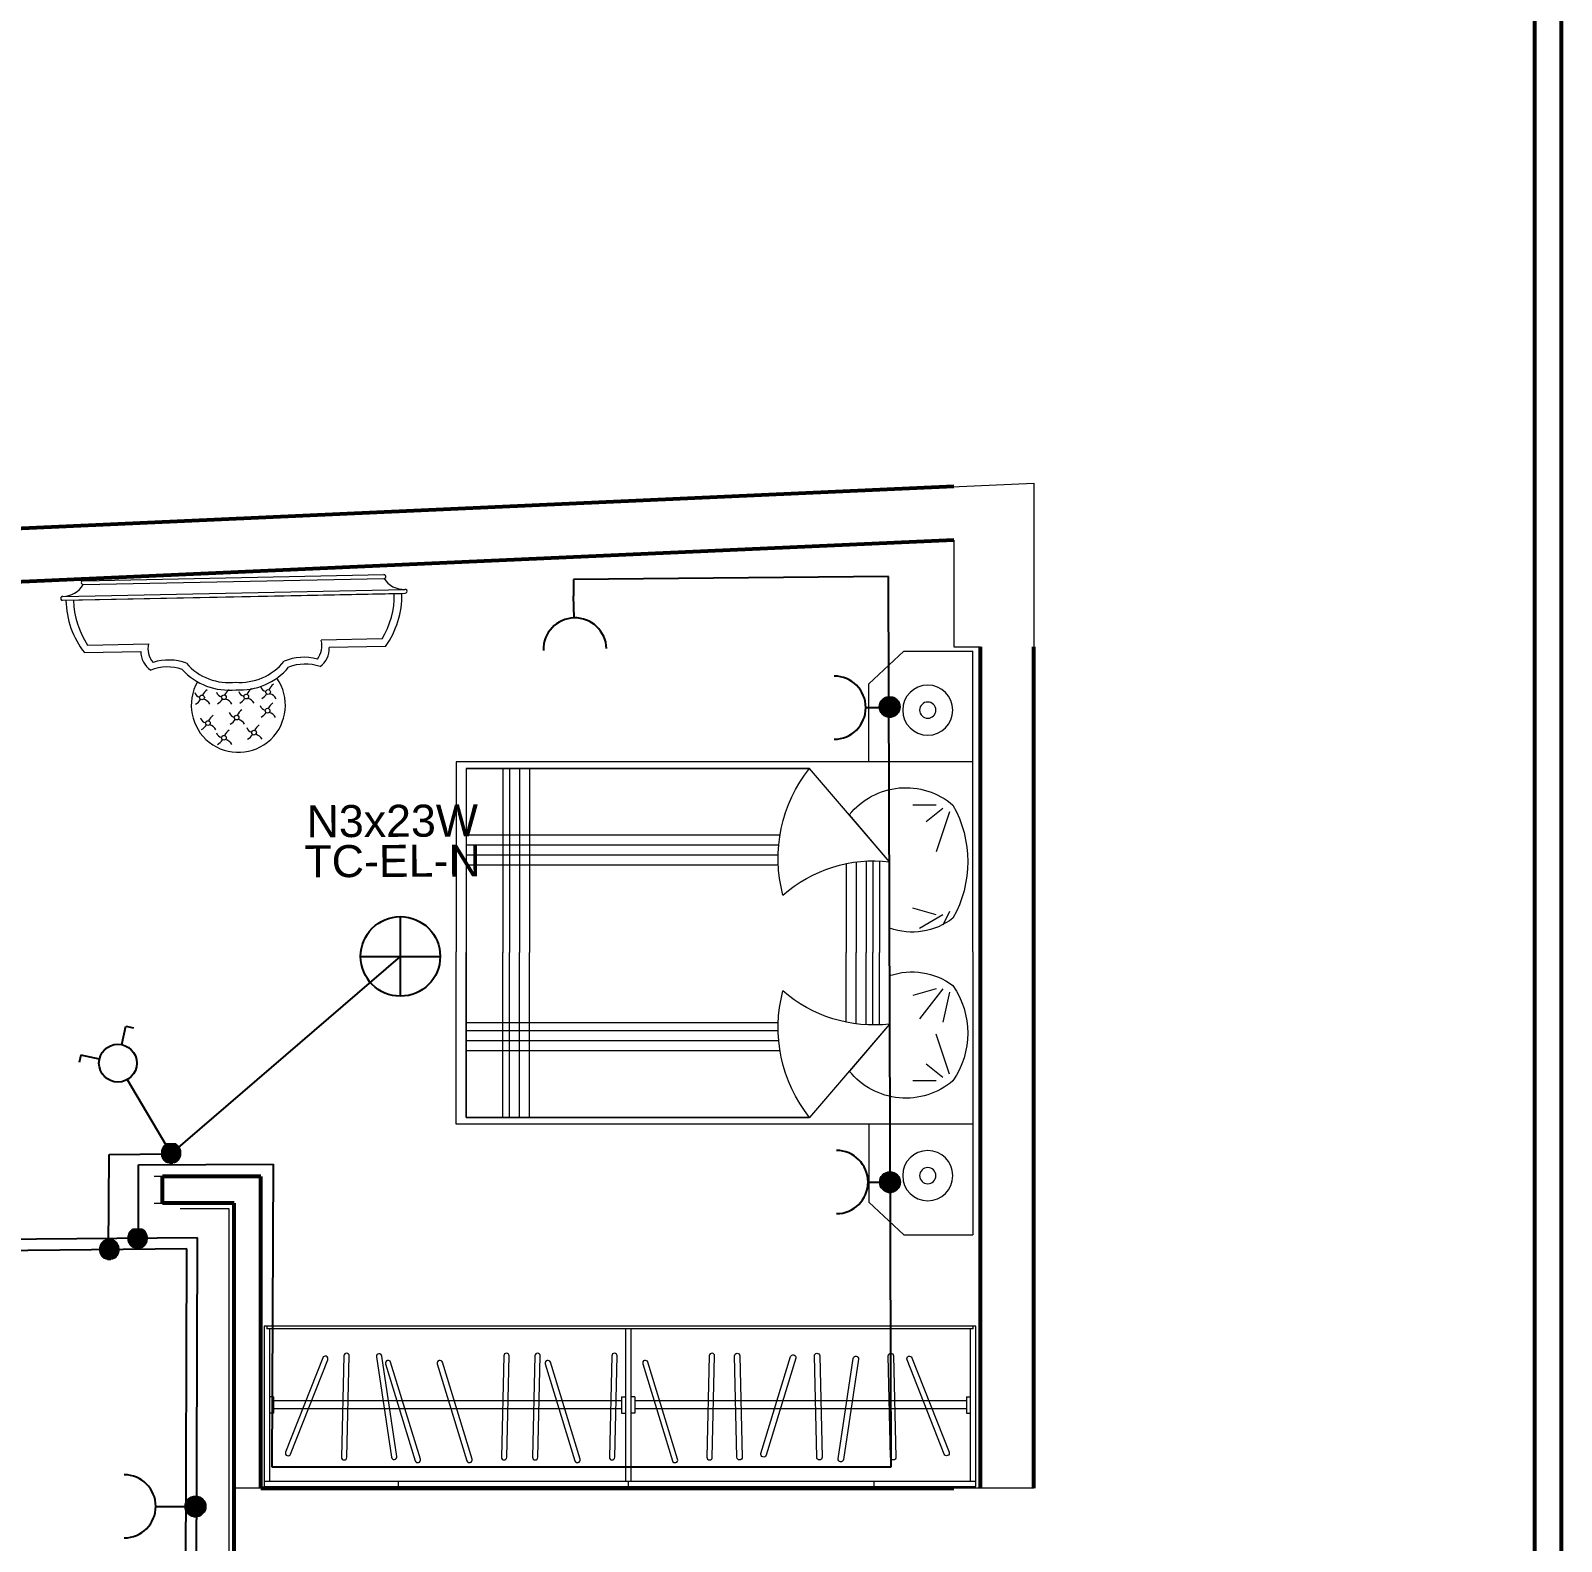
# Model space of a CAD drawing. Header units: millimetres. Extents: x -1335 to 33749, y 2338 to 5277.
# Drawn here: x 15881 to 16455, y 4144 to 4710 of the extents above; entities that cross this region are included whole.
import ezdxf
from ezdxf.enums import TextEntityAlignment as Align

# ---------------------------------------------------------------- set-up
doc = ezdxf.new("R2010")
doc.units = ezdxf.units.MM
for name, color, linetype, lineweight in [('DUVAR', 7, 'Continuous', 53), ('Linye-23', 220, 'Continuous', 25), ('tefrişler', 134, 'Continuous', 9), ('YALıTıM', 7, 'Continuous', 18), ('YESIL', 74, 'Continuous', 18)]:
    doc.layers.add(name, color=color, linetype=linetype, lineweight=lineweight)
doc.layers.add('LAMBA YAZI', color=51, linetype='Continuous')
doc.styles.add('LAMBA', font='arial.ttf', dxfattribs={"height": 12})

# ---------------------------------------------------------------- blocks, each defined once
blk = doc.blocks.new('ASJ')
at = {"layer": 'tefrişler'}
for p, q in [((7322.12, 5737.46), (7335.29, 5749.69)), ((7335.29, 5749.69), (7361.18, 5749.69)), ((7361.18, 5643.72), (7361.18, 5749.69)), ((7322.12, 5708.23), (7322.12, 5737.46)), ((7361.18, 5708.23), (7167.46, 5708.23)), ((7167.46, 5708.23), (7167.46, 5643.72)), ((7171.21, 5705.73), (7299.94, 5705.73)), ((7299.94, 5705.73), (7171.21, 5705.73)), ((7171.21, 5574.92), (7171.21, 5705.73)), ((7171.21, 5705.73), (7171.21, 5643.96)), ((7184.96, 5705.73), (7184.96, 5643.96)), ((7187.45, 5705.73), (7187.45, 5643.96)), ((7191.2, 5705.73), (7191.2, 5643.96)), ((7194.95, 5705.73), (7194.95, 5643.96)), ((7329.93, 5670.76), (7299.94, 5705.73)), ((7329.93, 5670.76), (7314.83, 5688.37)), ((7347.43, 5691.99), (7338.68, 5691.99)), ((7349.93, 5690.74), (7343.68, 5685.75)), ((7352.43, 5689.49), (7347.43, 5674.51)), ((7288.88, 5680.75), (7171.21, 5680.75)), ((7288.4, 5677), (7171.21, 5677)), ((7288.18, 5673.26), (7171.21, 5673.26)), ((7288.18, 5670.25), (7171.21, 5670.25)), ((7313.68, 5670.04), (7313.68, 5643.96)), ((7317.43, 5670.66), (7317.43, 5643.96)), ((7321.18, 5671.01), (7321.18, 5643.96)), ((7323.68, 5671.09), (7323.68, 5643.96)), ((7326.18, 5671.05), (7326.18, 5643.96)), ((7329.93, 5670.76), (7329.93, 5643.96)), ((7329.93, 5652.59), (7329.93, 5670.76)), ((7352.43, 5658.84), (7349.93, 5670.08)), ((7349.93, 5657.59), (7341.18, 5668.83)), ((7347.43, 5657.59), (7338.68, 5660.09)), ((7167.46, 5572.42), (7167.46, 5643.72)), ((7171.21, 5574.92), (7171.21, 5643.96)), ((7184.96, 5574.92), (7184.96, 5643.96)), ((7187.45, 5574.92), (7187.45, 5643.96)), ((7191.2, 5574.92), (7191.2, 5643.96)), ((7194.95, 5574.92), (7194.95, 5643.96)), ((7313.68, 5610.62), (7313.68, 5643.96)), ((7317.43, 5609.99), (7317.43, 5643.96)), ((7321.18, 5609.64), (7321.18, 5643.96)), ((7323.68, 5609.56), (7323.68, 5643.96)), ((7326.18, 5609.61), (7326.18, 5643.96)), ((7329.93, 5643.96), (7329.93, 5609.89)), ((7361.18, 5643.72), (7361.18, 5530.96)), ((7329.93, 5634.85), (7329.93, 5609.89)), ((7347.43, 5629.85), (7338.68, 5627.35)), ((7349.93, 5629.85), (7341.18, 5634.87)), ((7352.43, 5628.6), (7349.93, 5633.62)), ((7288.23, 5611.14), (7171.21, 5611.14)), ((7288.18, 5607.4), (7171.21, 5607.4)), ((7329.93, 5609.89), (7299.94, 5574.92)), ((7329.93, 5609.89), (7314.83, 5592.28)), ((7288.4, 5603.65), (7171.21, 5603.65)), ((7352.43, 5591.16), (7347.43, 5606.15)), ((7288.88, 5599.9), (7171.21, 5599.9)), ((7349.93, 5589.91), (7343.68, 5594.91)), ((7347.43, 5588.66), (7338.68, 5588.66)), ((7361.18, 5572.42), (7167.46, 5572.42)), ((7299.94, 5574.92), (7171.21, 5574.92)), ((7171.21, 5574.92), (7299.94, 5574.92)), ((7322.12, 5572.42), (7322.12, 5543.19)), ((7322.12, 5543.19), (7335.29, 5530.96)), ((7335.29, 5530.96), (7361.18, 5530.96))]:
    blk.add_line(p, q, dxfattribs=at)
for centre, radius in [((7344.23, 5727.54), 9.4), ((7344.23, 5727.54), 3.05), ((7344.23, 5553.11), 9.4), ((7344.23, 5553.11), 3.05)]:
    blk.add_circle(centre, radius, dxfattribs=at)
for centre, radius, start, end in [((7342.36, 5672.01), 54.2, 141.52244, 194.6848), ((7336.01, 5671.25), 27.24, 49.57805, 141.06729), ((7327.8, 5674.17), 31.42, 325.4341, 34.5659), ((7324.08, 5619.2), 51.89, 83.53007, 131.15618), ((7338.3, 5676.68), 25.5, 250.84253, 307.09092), ((7338.3, 5610.76), 25.5, 52.90908, 109.15747), ((7315.86, 5609.88), 43.36, 330.7029, 29.2971), ((7342.36, 5608.64), 54.2, 165.3152, 218.47756), ((7324.08, 5661.45), 51.89, 228.84382, 276.46993), ((7336.01, 5609.4), 27.24, 218.93271, 310.42195)]:
    blk.add_arc(centre, radius, start, end, dxfattribs=at)
blk = doc.blocks.new('aSDŞFJL')
at = {"layer": 'tefrişler'}
for p, q in [((66371.09, -97273.2), (66385.2, -97273.2)), ((66371.92, -97275.08), (66387.14, -97275.08)), ((66445.52, -97275.08), (66430.3, -97275.08)), ((66446.35, -97273.2), (66432.24, -97273.2)), ((66451.53, -97286.38), (66365.91, -97286.38)), ((66451.53, -97287.34), (66365.95, -97287.34)), ((66366.74, -97286.29), (66450.7, -97286.29)), ((66446.28, -97291.16), (66371.08, -97291.16)), ((66446.32, -97290.2), (66371.12, -97290.2))]:
    blk.add_line(p, q, dxfattribs=at)
for centre in [(66404.38, -97252.34), (66411.93, -97251.2), (66408.66, -97256.19), (66415.85, -97254.98), (66400.89, -97257.76), (66400.65, -97262.42), (66406.16, -97261.39), (66411.72, -97261.32), (66417.21, -97261.39)]:
    blk.add_circle(centre, 0.588, dxfattribs=at)
for centre, radius, start, end in [((66408.17, -97259.26), 11.76, 328.9395, 213.9516), ((66404.78, -97249.37), 2.67, 208.173, 252.3833), ((66400.53, -97250.88), 4.22, 306.6412, 331.2281), ((66407.15, -97253.2), 2.7, 114.4188, 151.3514), ((66404.7, -97253.98), 1.52, 12.1914, 80.2895), ((66412.34, -97248.23), 2.67, 208.173, 252.3833), ((66408.08, -97249.74), 4.22, 306.6412, 331.2281), ((66414.7, -97252.06), 2.7, 114.4188, 151.3514), ((66412.25, -97252.84), 1.52, 12.1914, 80.2895), ((66401.29, -97254.78), 2.67, 208.173, 252.3833), ((66403.66, -97258.62), 2.7, 114.4188, 151.3514), ((66409.06, -97253.22), 2.67, 208.173, 252.3833), ((66404.8, -97254.73), 4.22, 306.6412, 331.2281), ((66411.42, -97257.05), 2.7, 114.4188, 151.3514), ((66408.97, -97257.82), 1.52, 12.1914, 80.2895), ((66416.26, -97252.01), 2.67, 208.173, 252.3833), ((66412, -97253.51), 4.22, 306.6412, 331.2281), ((66418.62, -97255.84), 2.7, 114.4188, 151.3514), ((66416.17, -97256.61), 1.52, 12.1914, 80.2895), ((66397.04, -97256.29), 4.22, 306.6412, 331.2281), ((66401.2, -97259.39), 1.52, 12.1914, 80.2895), ((66406.57, -97258.42), 2.67, 208.173, 252.3833), ((66408.93, -97262.25), 2.7, 114.4188, 151.3514), ((66412.13, -97258.34), 2.67, 208.173, 252.3833), ((66414.49, -97262.18), 2.7, 114.4188, 151.3514), ((66417.61, -97258.42), 2.67, 208.173, 252.3833), ((66419.98, -97262.25), 2.7, 114.4188, 151.3514), ((66407.23, -97278.66), 15.57, 84.5098, 139.3308), ((66401.05, -97259.45), 2.67, 208.173, 252.3833), ((66396.79, -97260.96), 4.22, 306.6412, 331.2281), ((66403.41, -97263.28), 2.7, 114.4188, 151.3514), ((66400.96, -97264.06), 1.52, 12.1914, 80.2895), ((66402.31, -97259.92), 4.22, 306.6412, 331.2281), ((66406.48, -97263.02), 1.52, 12.1914, 80.2895), ((66410.21, -97278.66), 15.57, 40.6692, 95.4902), ((66407.87, -97259.85), 4.22, 306.6412, 331.2281), ((66412.04, -97262.95), 1.52, 12.1914, 80.2895), ((66413.36, -97259.92), 4.22, 306.6412, 331.2281), ((66417.52, -97263.02), 1.52, 12.1914, 80.2895), ((66407.32, -97278.98), 14.02, 83.8812, 140.3812), ((66410.12, -97278.98), 14.02, 39.6188, 96.1188), ((66390.52, -97272.94), 5.33, 123.8864, 182.793), ((66392.24, -97273.77), 5.27, 140.3542, 194.3906), ((66391.49, -97257.65), 11.55, 250.0788, 289.9212), ((66391.81, -97257.81), 13.11, 253.937, 291.0832), ((66425.63, -97257.81), 13.11, 248.9168, 286.063), ((66425.95, -97257.65), 11.55, 250.0788, 289.9212), ((66425.2, -97273.77), 5.27, 345.6094, 39.6458), ((66426.92, -97272.94), 5.33, 357.207, 56.1136), ((66388.55, -97286.26), 21.81, 143.204, 180.0676), ((66389.29, -97286.27), 20.66, 147.1989, 180.0504), ((66428.15, -97286.27), 20.66, 359.9496, 32.8011), ((66428.89, -97286.26), 21.81, 359.9324, 36.796), ((66365.91, -97286.86), 0.478, 90.7177, 274.7796), ((66366.05, -97293.25), 5.91, 30.9883, 90.9448), ((66451.39, -97293.25), 5.91, 89.0552, 149.0117), ((66451.53, -97286.86), 0.478, 265.2204, 89.2823), ((66371.12, -97290.68), 0.478, 90.7177, 274.7796), ((66446.32, -97290.68), 0.478, 265.2204, 89.2823)]:
    blk.add_arc(centre, radius, start, end, dxfattribs=at)
blk = doc.blocks.new('asdfkn')
at = {"layer": 'tefrişler'}
for p, q in [((83174.29, -89718.72), (83174.29, -89719.72)), ((83439.09, -89719.72), (83174.29, -89719.72)), ((83175.29, -89719.72), (83175.29, -89776.72)), ((83308.69, -89719.72), (83308.69, -89776.72)), ((83308.69, -89719.72), (83308.69, -89776.72)), ((83310.69, -89719.72), (83310.69, -89776.72)), ((83310.69, -89719.72), (83310.69, -89776.72)), ((83438.09, -89776.72), (83438.09, -89719.72)), ((83439.09, -89719.72), (83439.09, -89718.72)), ((83176.79, -89745.22), (83175.29, -89745.22)), ((83176.79, -89745.22), (83176.79, -89751.22)), ((83307.19, -89746.72), (83176.79, -89746.72)), ((83307.19, -89745.22), (83307.19, -89751.22)), ((83307.19, -89745.22), (83308.69, -89745.22)), ((83312.19, -89745.22), (83310.69, -89745.22)), ((83312.19, -89745.22), (83312.19, -89751.22)), ((83436.59, -89746.72), (83312.19, -89746.72)), ((83436.59, -89745.22), (83436.59, -89751.22)), ((83436.59, -89745.22), (83438.09, -89745.22)), ((83176.79, -89751.22), (83175.29, -89751.22)), ((83307.19, -89749.72), (83176.79, -89749.72)), ((83307.19, -89751.22), (83308.69, -89751.22)), ((83312.19, -89751.22), (83310.69, -89751.22)), ((83436.59, -89749.72), (83312.19, -89749.72)), ((83436.59, -89751.22), (83438.09, -89751.22)), ((83173.29, -89776.72), (83440.09, -89776.72)), ((83223.49, -89776.72), (83223.49, -89778.72)), ((83309.69, -89776.72), (83309.69, -89778.72)), ((83309.69, -89776.72), (83309.69, -89778.72)), ((83401.89, -89776.72), (83401.89, -89778.72))]:
    blk.add_line(p, q, dxfattribs=at)
blk.add_lwpolyline([(83173.29, -89778.72), (83440.09, -89778.72), (83440.09, -89718.72), (83173.29, -89718.72)], close=True, dxfattribs=at)
for points in [[(83181.31, -89765.89, 0.414214), (83181.88, -89767.19, 0.414214), (83183.17, -89766.63), (83197.1, -89731.27, 0.414214), (83196.53, -89729.97, 0.414214), (83195.24, -89730.54)], [(83202.26, -89767.78, 0.414214), (83203.24, -89768.81, 0.414214), (83204.26, -89767.83), (83205.15, -89729.84, 0.414214), (83204.18, -89728.82, 0.414214), (83203.15, -89729.79)], [(83220.99, -89767.77, 0.414214), (83222.12, -89768.61, 0.414214), (83222.97, -89767.48), (83217.36, -89729.89, 0.414214), (83216.22, -89729.05, 0.414214), (83215.38, -89730.19)], [(83262.23, -89767.78, 0.414214), (83263.21, -89768.81, 0.414214), (83264.23, -89767.83), (83265.12, -89729.84, 0.414214), (83264.15, -89728.82, 0.414214), (83263.12, -89729.79)], [(83273.87, -89767.78, 0.414214), (83274.84, -89768.81, 0.414214), (83275.87, -89767.83), (83276.76, -89729.84, 0.414214), (83275.78, -89728.82, 0.414214), (83274.76, -89729.79)], [(83302.7, -89767.78, 0.414214), (83303.67, -89768.81, 0.414214), (83304.7, -89767.83), (83305.59, -89729.84, 0.414214), (83304.61, -89728.82, 0.414214), (83303.59, -89729.79)], [(83339.26, -89767.78, 0.414214), (83340.24, -89768.81, 0.414214), (83341.26, -89767.83), (83342.16, -89729.84, 0.414214), (83341.18, -89728.82, 0.414214), (83340.16, -89729.79)], [(83352.5, -89767.78, -0.414214), (83351.53, -89768.81, -0.414214), (83350.51, -89767.83), (83349.61, -89729.84, -0.414214), (83350.59, -89728.82, -0.414214), (83351.61, -89729.79)], [(83361.42, -89767.03, -0.414214), (83360.17, -89767.69, -0.414214), (83359.5, -89766.44), (83370.64, -89730.11, -0.414214), (83371.89, -89729.45, -0.414214), (83372.55, -89730.7)], [(83382.43, -89767.78, -0.414214), (83381.45, -89768.81, -0.414214), (83380.43, -89767.83), (83379.53, -89729.84, -0.414214), (83380.51, -89728.82, -0.414214), (83381.53, -89729.79)], [(83390.47, -89768.67, -0.414214), (83389.34, -89769.51, -0.414214), (83388.49, -89768.37), (83394.1, -89730.79, -0.414214), (83395.24, -89729.95, -0.414214), (83396.08, -89731.08)], [(83410.11, -89767.78, -0.414214), (83409.14, -89768.81, -0.414214), (83408.11, -89767.83), (83407.22, -89729.84, -0.414214), (83408.2, -89728.82, -0.414214), (83409.22, -89729.79)], [(83430.06, -89765.89, -0.414214), (83429.5, -89767.19, -0.414214), (83428.2, -89766.63), (83414.27, -89731.27, -0.414214), (83414.84, -89729.97, -0.414214), (83416.13, -89730.54)], [(83229.91, -89769.12, 0.414214), (83231.16, -89769.78, 0.414214), (83231.82, -89768.53), (83220.69, -89732.2, 0.414214), (83219.44, -89731.54, 0.414214), (83218.77, -89732.78)], [(83249.31, -89769.12, 0.414214), (83250.56, -89769.78, 0.414214), (83251.23, -89768.53), (83240.09, -89732.2, 0.414214), (83238.84, -89731.54, 0.414214), (83238.18, -89732.78)], [(83289.78, -89769.12, 0.414214), (83291.03, -89769.78, 0.414214), (83291.69, -89768.53), (83280.56, -89732.2, 0.414214), (83279.31, -89731.54, 0.414214), (83278.64, -89732.78)], [(83326.35, -89769.12, 0.414214), (83327.6, -89769.78, 0.414214), (83328.26, -89768.53), (83317.13, -89732.2, 0.414214), (83315.88, -89731.54, 0.414214), (83315.21, -89732.78)]]:
    blk.add_lwpolyline(points, format="xyb", close=True, dxfattribs=at)

msp = doc.modelspace()

# ---------------------------------------------------------------- linework, layer by layer
at = {"color": 1, "ltscale": 10}
for p, q in [((16084.56, 4490.42), (16084.33, 4498.75)), ((16193.91, 4456.79), (16202.32, 4456.79)), ((16194.75, 4279.03), (16203.16, 4279.03)), ((15927.71, 4157.48), (15936.59, 4157.5))]:
    msp.add_line(p, q, dxfattribs=at)
for p, q in [((16199.78, 4459.25), (16205.97, 4459.25)), ((16199.96, 4459.49), (16205.79, 4459.49)), ((16200.17, 4459.72), (16205.57, 4459.72)), ((16200.43, 4459.96), (16205.32, 4459.96)), ((16200.74, 4460.2), (16205, 4460.2)), ((16201.14, 4460.43), (16204.61, 4460.43)), ((16201.71, 4460.67), (16204.04, 4460.67)), ((16199.08, 4457.12), (16206.66, 4457.12)), ((16199.09, 4457.36), (16206.65, 4457.36)), ((16199.09, 4456.88), (16206.66, 4456.88)), ((16199.11, 4456.65), (16206.64, 4456.65)), ((16199.12, 4457.59), (16206.62, 4457.59)), ((16199.14, 4456.41), (16206.6, 4456.41)), ((16199.16, 4457.83), (16206.58, 4457.83)), ((16199.19, 4456.17), (16206.55, 4456.17)), ((16199.22, 4458.07), (16206.53, 4458.07)), ((16199.26, 4455.94), (16206.49, 4455.94)), ((16199.29, 4458.3), (16206.45, 4458.3)), ((16199.34, 4455.7), (16206.4, 4455.7)), ((16199.38, 4458.54), (16206.36, 4458.54)), ((16199.44, 4455.46), (16206.3, 4455.46)), ((16199.49, 4458.78), (16206.25, 4458.78)), ((16199.56, 4455.23), (16206.18, 4455.23)), ((16199.62, 4459.01), (16206.12, 4459.01)), ((16199.7, 4454.99), (16206.04, 4454.99)), ((16199.87, 4454.75), (16205.87, 4454.75)), ((16200.07, 4454.51), (16205.67, 4454.51)), ((16200.31, 4454.28), (16205.44, 4454.28)), ((16200.59, 4454.04), (16205.15, 4454.04)), ((16200.94, 4453.8), (16204.8, 4453.8)), ((16201.42, 4453.57), (16204.32, 4453.57)), ((16202.24, 4453.33), (16203.5, 4453.33)), ((15915.05, 4330.52), (15916.55, 4337.46)), ((15916.55, 4337.46), (15919.33, 4336.86)), ((15899.67, 4326.58), (15899.07, 4323.8)), ((15906.61, 4325.08), (15899.67, 4326.58)), ((15931.04, 4292.82), (15935.93, 4292.82)), ((15931.35, 4293.06), (15935.62, 4293.06)), ((15931.75, 4293.29), (15935.22, 4293.29)), ((15929.7, 4289.98), (15937.27, 4289.98)), ((15929.7, 4289.74), (15937.27, 4289.74)), ((15929.71, 4290.21), (15937.26, 4290.21)), ((15929.72, 4289.5), (15937.25, 4289.5)), ((15929.73, 4290.45), (15937.24, 4290.45)), ((15929.76, 4289.27), (15937.22, 4289.27)), ((15929.78, 4290.69), (15937.2, 4290.69)), ((15929.8, 4289.03), (15937.17, 4289.03)), ((15929.83, 4290.92), (15937.14, 4290.92)), ((15929.87, 4288.79), (15937.1, 4288.79)), ((15929.91, 4291.16), (15937.07, 4291.16)), ((15929.95, 4288.56), (15937.02, 4288.56)), ((15930, 4291.4), (15936.98, 4291.4)), ((15930.05, 4288.32), (15936.92, 4288.32)), ((15930.11, 4291.63), (15936.87, 4291.63)), ((15930.18, 4288.08), (15936.8, 4288.08)), ((15930.24, 4291.87), (15936.74, 4291.87)), ((15930.32, 4287.85), (15936.65, 4287.85)), ((15930.39, 4292.11), (15936.58, 4292.11)), ((15930.49, 4287.61), (15936.48, 4287.61)), ((15930.57, 4292.35), (15936.4, 4292.35)), ((15930.69, 4287.37), (15936.29, 4287.37)), ((15930.79, 4292.58), (15936.19, 4292.58)), ((15930.92, 4287.14), (15936.05, 4287.14)), ((15931.21, 4286.9), (15935.77, 4286.9)), ((15931.56, 4286.66), (15935.41, 4286.66)), ((15932.03, 4286.43), (15934.94, 4286.43)), ((15932.86, 4286.19), (15934.12, 4286.19)), ((16199.88, 4281.18), (16206.07, 4281.18)), ((16200.06, 4281.42), (16205.89, 4281.42)), ((16200.28, 4281.66), (16205.68, 4281.66)), ((16200.53, 4281.89), (16205.42, 4281.89)), ((16200.84, 4282.13), (16205.11, 4282.13)), ((16201.24, 4282.37), (16204.71, 4282.37)), ((16201.81, 4282.61), (16204.14, 4282.61)), ((16199.19, 4279.05), (16206.77, 4279.05)), ((16199.19, 4278.82), (16206.76, 4278.82)), ((16199.2, 4279.29), (16206.75, 4279.29)), ((16199.21, 4278.58), (16206.74, 4278.58)), ((16199.23, 4279.53), (16206.73, 4279.53)), ((16199.25, 4278.34), (16206.71, 4278.34)), ((16199.27, 4279.76), (16206.69, 4279.76)), ((16199.3, 4278.11), (16206.66, 4278.11)), ((16199.32, 4280), (16206.63, 4280)), ((16199.36, 4277.87), (16206.59, 4277.87)), ((16199.4, 4280.24), (16206.56, 4280.24)), ((16199.44, 4277.63), (16206.51, 4277.63)), ((16199.49, 4280.47), (16206.47, 4280.47)), ((16199.55, 4277.4), (16206.41, 4277.4)), ((16199.6, 4280.71), (16206.36, 4280.71)), ((16199.67, 4277.16), (16206.29, 4277.16)), ((16199.73, 4280.95), (16206.23, 4280.95)), ((16199.81, 4276.92), (16206.15, 4276.92)), ((16199.98, 4276.69), (16205.98, 4276.69)), ((16200.18, 4276.45), (16205.78, 4276.45)), ((16200.41, 4276.21), (16205.54, 4276.21)), ((16200.7, 4275.98), (16205.26, 4275.98)), ((16201.05, 4275.74), (16204.9, 4275.74)), ((16201.53, 4275.5), (16204.43, 4275.5)), ((16202.35, 4275.27), (16203.61, 4275.27)), ((15917.14, 4258.35), (15924.7, 4258.35)), ((15917.17, 4258.59), (15924.67, 4258.59)), ((15917.21, 4258.82), (15924.63, 4258.82)), ((15917.27, 4259.06), (15924.57, 4259.06)), ((15917.34, 4259.3), (15924.5, 4259.3)), ((15917.43, 4259.53), (15924.41, 4259.53)), ((15917.54, 4259.77), (15924.3, 4259.77)), ((15917.67, 4260.01), (15924.17, 4260.01)), ((15917.82, 4260.24), (15924.02, 4260.24)), ((15918.01, 4260.48), (15923.83, 4260.48)), ((15918.22, 4260.72), (15923.62, 4260.72)), ((15918.48, 4260.95), (15923.36, 4260.95)), ((15918.79, 4261.19), (15923.05, 4261.19)), ((15919.18, 4261.43), (15922.66, 4261.43)), ((15906.53, 4253.89), (15914.11, 4253.89)), ((15906.53, 4253.65), (15914.1, 4253.65)), ((15906.54, 4254.13), (15914.1, 4254.13)), ((15906.55, 4253.42), (15914.08, 4253.42)), ((15906.57, 4254.36), (15914.07, 4254.36)), ((15906.59, 4253.18), (15914.05, 4253.18)), ((15906.61, 4254.6), (15914.03, 4254.6)), ((15906.64, 4252.94), (15914, 4252.94)), ((15906.66, 4254.84), (15913.97, 4254.84)), ((15906.7, 4252.71), (15913.93, 4252.71)), ((15906.74, 4255.07), (15913.9, 4255.07)), ((15906.79, 4252.47), (15913.85, 4252.47)), ((15906.83, 4255.31), (15913.81, 4255.31)), ((15906.94, 4255.55), (15913.7, 4255.55)), ((15907.07, 4255.78), (15913.57, 4255.78)), ((15907.22, 4256.02), (15913.41, 4256.02)), ((15907.4, 4256.26), (15913.23, 4256.26)), ((15907.62, 4256.49), (15913.02, 4256.49)), ((15907.87, 4256.73), (15912.76, 4256.73)), ((15908.19, 4256.97), (15912.45, 4256.97)), ((15908.58, 4257.21), (15912.05, 4257.21)), ((15917.13, 4258.11), (15924.71, 4258.11)), ((15917.14, 4257.88), (15924.7, 4257.88)), ((15917.16, 4257.64), (15924.68, 4257.64)), ((15917.19, 4257.4), (15924.65, 4257.4)), ((15917.24, 4257.17), (15924.6, 4257.17)), ((15917.3, 4256.93), (15924.54, 4256.93)), ((15917.39, 4256.69), (15924.45, 4256.69)), ((15917.49, 4256.46), (15924.35, 4256.46)), ((15917.61, 4256.22), (15924.23, 4256.22)), ((15917.75, 4255.98), (15924.09, 4255.98)), ((15917.92, 4255.74), (15923.92, 4255.74)), ((15918.12, 4255.51), (15923.72, 4255.51)), ((15918.36, 4255.27), (15923.48, 4255.27)), ((15918.64, 4255.03), (15923.2, 4255.03)), ((15918.99, 4254.8), (15922.85, 4254.8)), ((15919.47, 4254.56), (15922.37, 4254.56)), ((15920.29, 4254.32), (15921.55, 4254.32)), ((15906.89, 4252.23), (15913.75, 4252.23)), ((15907.01, 4252), (15913.63, 4252)), ((15907.15, 4251.76), (15913.49, 4251.76)), ((15907.32, 4251.52), (15913.32, 4251.52)), ((15907.52, 4251.29), (15913.12, 4251.29)), ((15907.75, 4251.05), (15912.88, 4251.05)), ((15908.04, 4250.81), (15912.6, 4250.81)), ((15908.39, 4250.58), (15912.24, 4250.58)), ((15908.87, 4250.34), (15911.77, 4250.34)), ((15909.69, 4250.1), (15910.95, 4250.1)), ((15940.88, 4160.84), (15944.35, 4160.84)), ((15941.45, 4161.07), (15943.78, 4161.07)), ((15938.83, 4157.52), (15946.4, 4157.52)), ((15938.83, 4157.28), (15946.4, 4157.28)), ((15938.84, 4157.76), (15946.39, 4157.76)), ((15938.85, 4157.05), (15946.38, 4157.05)), ((15938.86, 4157.99), (15946.37, 4157.99)), ((15938.88, 4156.81), (15946.34, 4156.81)), ((15938.9, 4158.23), (15946.32, 4158.23)), ((15938.93, 4156.57), (15946.3, 4156.57)), ((15938.96, 4158.47), (15946.27, 4158.47)), ((15939, 4156.34), (15946.23, 4156.34)), ((15939.03, 4158.7), (15946.19, 4158.7)), ((15939.08, 4156.1), (15946.15, 4156.1)), ((15939.12, 4158.94), (15946.1, 4158.94)), ((15939.18, 4155.86), (15946.05, 4155.86)), ((15939.23, 4159.18), (15945.99, 4159.18)), ((15939.3, 4155.63), (15945.92, 4155.63)), ((15939.36, 4159.42), (15945.86, 4159.42)), ((15939.45, 4155.39), (15945.78, 4155.39)), ((15939.52, 4159.65), (15945.71, 4159.65)), ((15939.62, 4155.15), (15945.61, 4155.15)), ((15939.7, 4159.89), (15945.53, 4159.89)), ((15939.81, 4154.92), (15945.41, 4154.92)), ((15939.91, 4160.13), (15945.31, 4160.13)), ((15940.17, 4160.36), (15945.06, 4160.36)), ((15940.48, 4160.6), (15944.75, 4160.6)), ((15940.05, 4154.68), (15945.18, 4154.68)), ((15940.33, 4154.44), (15944.89, 4154.44)), ((15940.69, 4154.21), (15944.54, 4154.21)), ((15941.16, 4153.97), (15944.07, 4153.97)), ((15941.98, 4153.73), (15943.24, 4153.73))]:
    msp.add_line(p, q)
at = {"color": 2}
for p, q in [((16019.43, 4348.68), (16019.43, 4378.51)), ((16004.52, 4363.59), (16034.35, 4363.59))]:
    msp.add_line(p, q, dxfattribs=at)
for centre, radius in [((16202.87, 4457.07), 3.79), ((15913.55, 4323.58), 7.1), ((16202.98, 4279), 3.79), ((15942.61, 4157.47), 3.79)]:
    msp.add_circle(centre, radius)
msp.add_circle((16019.43, 4363.59), 14.92, dxfattribs=at)
at = {"linetype": 'ByBlock'}
for centre, start, end in [((16084.88, 4478.59), 1.5543, 181.5543), ((16182.08, 4456.79), 270, 90), ((16182.92, 4279.03), 270, 90), ((15915.9, 4157.51), 270, 90)]:
    msp.add_arc(centre, 11.84, start, end, dxfattribs=at)
at = {"layer": 'DUVAR'}
for p, q in [((16226.95, 4539.63), (15841.82, 4522.39)), ((16256.95, 4540.97), (16256.95, 4540.97)), ((16226.95, 4519.61), (15841.82, 4502.37)), ((16236.95, 4164.36), (16236.95, 4479.63)), ((16256.95, 4164.36), (16256.95, 4479.63)), ((15967.12, 4281.13), (15930.31, 4281.13)), ((15930.31, 4271.13), (15930.31, 4281.13)), ((15967.12, 4164.36), (15967.12, 4281.13)), ((15957.12, 4271.13), (15930.31, 4271.13)), ((15957.12, 4164.36), (15957.12, 4168.55)), ((15967.12, 4164.36), (16226.95, 4164.36))]:
    msp.add_line(p, q, dxfattribs=at)
at = {"layer": 'DUVAR', "color": 0}
for p, q in [((15957.12, 3939.91), (15957.12, 4271.13)), ((15977.12, 4164.36), (16226.95, 4164.36)), ((16226.95, 4164.36), (15977.12, 4164.36))]:
    msp.add_line(p, q, dxfattribs=at)
at = {"layer": 'DUVAR'}
msp.add_lwpolyline([(16454.69, 5276.58), (15340.03, 5276.58), (15340.03, 2376.9), (16454.69, 2376.9)], close=True, dxfattribs=at)
msp.add_lwpolyline([(15350.03, 5266.58), (15350.03, 2386.9), (16444.69, 2386.9), (16444.69, 5266.58), (15350.03, 5266.58)], dxfattribs=at)
at = {"layer": 'Linye-23'}
for p, q in [((16202.45, 4505.94), (16084.3, 4504.85)), ((16203.47, 4172.31), (16202.45, 4505.94)), ((16084.3, 4504.85), (16084.33, 4498.75)), ((16203.4, 4457.29), (16203.4, 4457.38)), ((15933.51, 4289.58), (16019.51, 4363.53)), ((16019.57, 4363.57), (16019.43, 4363.43)), ((15917.06, 4317.4), (15933.53, 4289.57)), ((15910.07, 4253.81), (15910.27, 4289.4)), ((15910.27, 4289.4), (15933.5, 4289.57)), ((15934.02, 4290.15), (15934.02, 4290.24)), ((15921.28, 4257.67), (15921.31, 4285.47)), ((15921.31, 4285.47), (15971.81, 4285.78)), ((15971.81, 4285.78), (15971.22, 4172.28)), ((16203.51, 4279.23), (16203.51, 4279.31)), ((15921.45, 4258.28), (15921.45, 4258.37)), ((15939.42, 4254.06), (15814.29, 4252.69)), ((15943.43, 4258.09), (15818.31, 4257.14)), ((15910.85, 4254.06), (15910.85, 4254.15)), ((15938.62, 3995.37), (15939.42, 4254.06)), ((15942.62, 3995.36), (15943.43, 4258.09)), ((15971.22, 4172.28), (16203.47, 4172.31)), ((15936.52, 4157.46), (15943.15, 4157.42))]:
    msp.add_line(p, q, dxfattribs=at)
at = {"layer": 'YALıTıM'}
for points in [[(15847.91, 4281.13), (15801.82, 4281.13), (15801.82, 4489.7), (15841.82, 4489.7), (15841.82, 4502.37), (16226.95, 4519.61), (16226.95, 4479.63), (16236.95, 4479.63), (16236.95, 4164.36), (15967.12, 4164.36), (15967.12, 4281.13), (15927.11, 4281.13)], [(15927.11, 4271.13), (15957.12, 4271.13), (15957.12, 3671.49), (15902.68, 3671.49)], [(15936.89, 4269.13), (15955.12, 4269.13), (15955.12, 3932.31)]]:
    msp.add_lwpolyline(points, dxfattribs=at)
at = {"layer": 'YESIL'}
msp.add_lwpolyline([(15781.82, 4519.7), (16256.95, 4540.97), (16256.95, 4164.36), (15957.12, 4164.36), (15957.12, 3661.49), (16127.12, 3661.49), (16127.12, 3816.32), (16256.95, 3816.32), (16256.95, 3172.5), (15567.56, 3198.9), (15532.5, 4314.36), (15781.82, 4314.36)], close=True, dxfattribs=at)

# ---------------------------------------------------------------- block references
at = {"layer": 'DUVAR', "color": 1, "xscale": 1.49999999999963, "yscale": 1.49999999999963, "zscale": 1.49999999999963, "rotation": 181.1729928535055}
msp.add_blockref('aSDŞFJL', (118536.58, -139361.45), dxfattribs=at)
at = {"layer": 'DUVAR'}
msp.add_blockref('asdfkn', (-67204.9, 93943.71), dxfattribs=at)
at = {"layer": 'tefrişler', "xscale": -1, "rotation": 180.000001624171}
msp.add_blockref('ASJ', (8872.92, 10008.97), dxfattribs=at)

# ---------------------------------------------------------------- texts
at = {"layer": 'LAMBA YAZI', "style": 'LAMBA'}
for s, p in [('N3x23W ', (16018.78, 4408.39)), ('TC-EL-N ', (16018.86, 4393.39))]:
    msp.add_text(s, height=12, rotation=0.30486, dxfattribs=at).set_placement(p, align=Align.CENTER)

doc.saveas('drawing.dxf')
